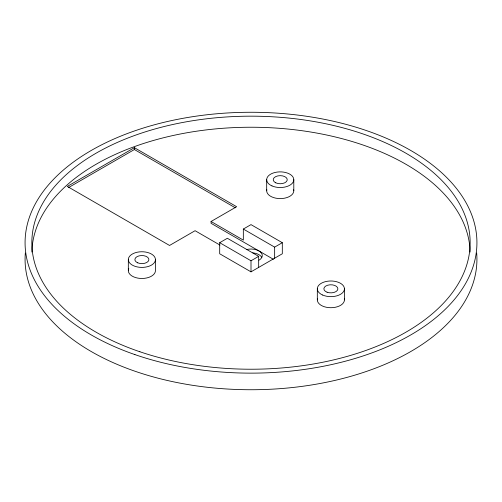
<?xml version="1.0" encoding="UTF-8"?>
<svg xmlns="http://www.w3.org/2000/svg" width="502" height="502" viewBox="0 0 502 502"><rect width="100%" height="100%" fill="white"/><g stroke="black" fill="none" stroke-linecap="round" stroke-linejoin="round"><path stroke-width="0.75" d="M273.339 259.264L211.06 223.308L211.06 221.489L236.637 206.717L134.398 147.688L67.299 186.424L169.544 245.459L195.083 230.707L219.964 245.07M68.655 187.491L134.398 149.533L235.287 207.784M211.06 221.489L243.332 240.119L243.332 229.05L251 224.62L282.312 242.698L282.312 253.767L251 271.846L219.688 253.767L219.688 242.698L227.356 238.274L258.668 256.353L258.668 267.415M219.688 242.698L251 260.776L258.668 256.353M243.332 229.05L274.644 247.128L282.312 242.698M344.435 288.813L344.435 299.882M317.32 288.813L317.32 299.882M293.795 179.703L293.795 190.773M274.644 247.128L274.644 258.197M266.681 179.703L266.681 190.773M251 260.776L251 271.846M155.438 259.578A13.554 7.825 0 0 1 135.107 266.355A13.554 7.825 0 0 1 135.107 252.801A13.554 7.825 0 0 1 155.438 259.578L155.438 270.647A13.554 7.825 0 0 1 140.114 278.409A13.554 7.825 0 0 1 128.788 268.62M134.398 147.688L134.398 149.533M128.33 259.578L128.33 270.647M476.668 253.033A225.931 130.438 0 0 1 251 389.74A225.931 130.438 0 0 1 25.332 253.033M252.77 252.857A11.295 6.52 0 0 1 261.743 257.288M246.388 249.607A11.295 6.557 -0.2 0 1 260.3 251.847A11.295 6.557 -0.2 0 1 258.994 260.205M31.871 252.06A219.148 126.523 0 0 1 251 127.238A219.148 126.523 0 0 1 470.129 252.06M293.676 189.75A13.554 7.825 0 0 1 280.235 198.597A13.554 7.825 0 0 1 266.8 189.75M344.316 298.866A13.554 7.825 0 0 1 330.881 307.713A13.554 7.825 0 0 1 317.44 298.866M134.912 354.6A225.931 130.438 0 0 0 476.9 244.788A225.931 130.438 0 0 0 141.188 128.707A225.931 130.438 0 0 0 134.912 354.6M137.749 262.841A7.003 4.041 0 0 0 148.849 260.011A7.003 4.041 0 0 0 139.054 255.882A7.003 4.041 0 0 0 137.749 262.841M139.889 351.758A219.148 126.523 0 0 0 470.142 243.721A219.148 126.523 0 0 0 142.963 132.616A219.148 126.523 0 0 0 139.889 351.758M327.097 292.22A7.003 4.041 0 0 0 337.877 289.001A7.003 4.041 0 0 0 327.662 285.224A7.003 4.041 0 0 0 327.097 292.22M275.761 182.81A7.003 4.041 0 0 0 287.144 180.381A7.003 4.041 0 0 0 277.807 175.907A7.003 4.041 0 0 0 275.761 182.81M271.984 185.909A13.554 7.825 0 0 0 293.676 180.726A13.554 7.825 0 0 0 275.052 172.468A13.554 7.825 0 0 0 271.984 185.909M322.623 295.025A13.554 7.825 0 0 0 344.316 289.836A13.554 7.825 0 0 0 325.691 281.584A13.554 7.825 0 0 0 322.623 295.025"/></g></svg>
